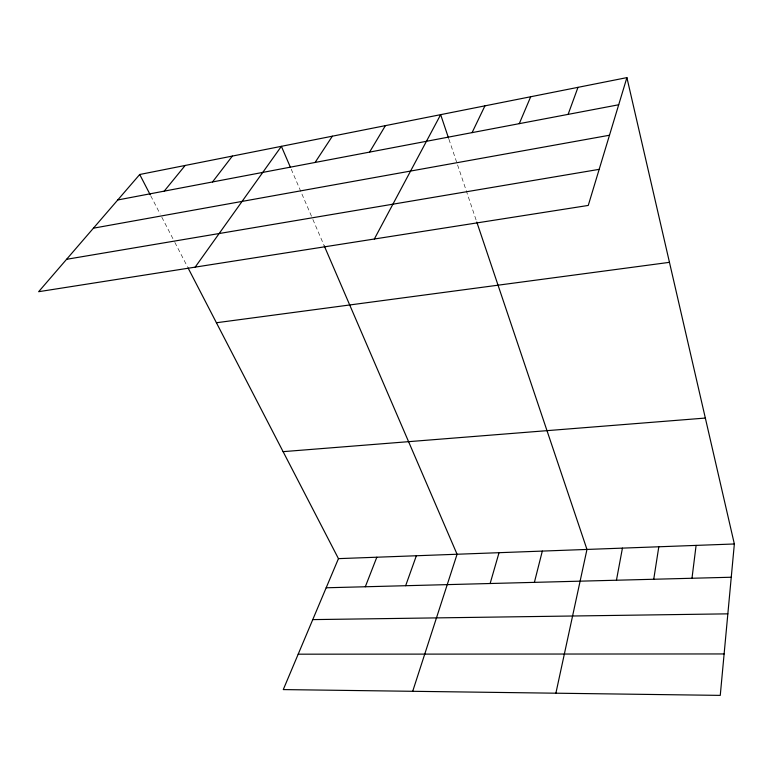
<?xml version="1.0" encoding="UTF-8"?>
<svg xmlns="http://www.w3.org/2000/svg" width="773" height="773" viewBox="0 0 773 773"><rect width="100%" height="100%" fill="white"/><g stroke="black" fill="none" stroke-linecap="round" stroke-linejoin="round"><path stroke-width="0.58" stroke-dasharray="3.87 2.9" d="M150.774 195.869L160.175 214.034M161.808 217.184L174.302 241.35M174.853 242.393L187.453 266.762M291.228 169.19L312.398 218.353M312.872 219.445L324.254 245.882M448.929 139.246L476.41 220.914"/><path stroke-width="1.16" d="M626.903 77.619L588.263 205.434L38.65 291.701L139.72 174.495L626.903 77.619L734.35 543.979L720.262 695.381L283.276 689.584L338.448 558.637L188.003 267.825M691.99 578.262L696.096 545.4M653.736 579.257L658.809 546.782M616.448 580.223L622.439 548.125M555.884 693.207L586.968 549.439L476.786 222.035M534.394 582.359L542.317 551.091M490.13 583.518L499.039 552.695M412.695 691.304L457.075 554.251L324.254 245.882M405.651 585.712L416.357 555.758M568.116 114.375L577.991 87.339M365.31 586.765L376.828 557.217M519.272 123.651L530.693 96.751M472.081 132.627L484.942 105.843M374.335 239.012L440.658 114.655L448.553 138.125M369.591 152.107L385.408 125.641M315.084 162.465L332.361 136.193M195.163 267.139L281.382 146.329L290.29 167.016M212.517 181.955L232.354 156.078M164.224 191.134L185.162 165.461M117.757 199.965L618.7 104.761M93.427 228.18L609.482 135.236M66.594 259.303L599.172 169.345M216.421 322.747L669.466 262.337M283.102 451.654L705.343 418.058M338.448 558.637L734.35 543.979M326.167 587.78L731.258 577.238M312.756 619.608L727.847 613.849M298.194 654.18L724.117 653.948M139.72 174.495L150.223 194.796"/></g></svg>
